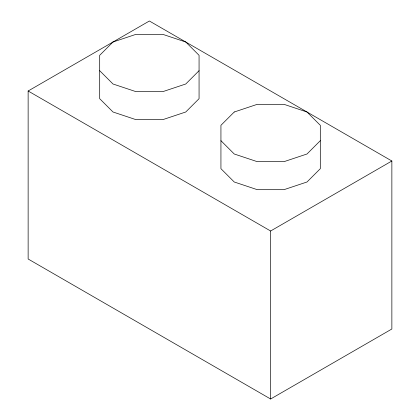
<?xml version="1.0" encoding="UTF-8"?>
<svg xmlns="http://www.w3.org/2000/svg" width="420" height="420" viewBox="0 0 420 420"><rect width="100%" height="100%" fill="white"/><g stroke="black" fill="none" stroke-linecap="round" stroke-linejoin="round"><path stroke-width="0.63" d="M199.064 70.686L185.75 84L162.692 91.686L136.064 91.686L113.006 84L99.692 70.686M320.308 140.684L306.994 153.998L283.936 161.684L257.308 161.684L234.25 153.998L220.936 140.684M28.135 90.998L149.378 21L391.865 160.997L391.865 329.002L270.622 399L28.135 259.003L28.135 90.998L270.622 231L391.865 160.997M270.622 231L270.622 399M113.006 42L99.692 55.314L99.692 98.684L113.006 111.998L136.064 119.684L162.692 119.684L185.75 111.998L199.064 98.684L199.064 55.314L185.75 42L162.692 34.314L136.064 34.314L113.006 42M234.25 111.998L220.936 125.312L220.936 168.688L234.25 181.997L257.308 189.688L283.936 189.688L306.994 181.997L320.308 168.688L320.308 125.312L306.994 111.998L283.936 104.312L257.308 104.312L234.25 111.998"/></g></svg>
